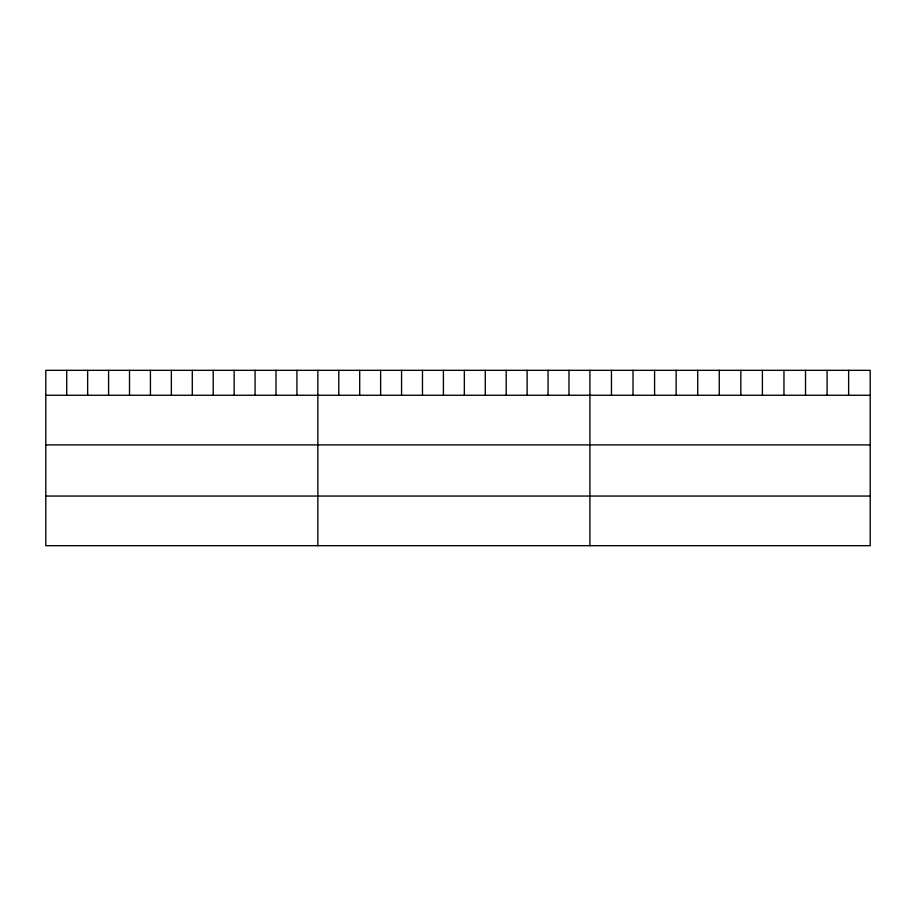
<?xml version="1.0" encoding="UTF-8"?>
<svg xmlns="http://www.w3.org/2000/svg" width="916" height="916" viewBox="0 0 916 916"><rect width="100%" height="100%" fill="white"/><g stroke="black" fill="none" stroke-linecap="round" stroke-linejoin="round"><path stroke-width="1.37" d="M870.2 395.265L870.2 545.673L45.8 545.673L45.8 370.327L870.2 370.327L870.2 395.265L45.8 395.265M45.8 444.901L870.2 444.901M45.8 496.048L870.2 496.048M848.64 370.327L848.64 395.265M827.079 370.327L827.079 395.265M805.519 370.327L805.519 395.265M783.959 370.327L783.959 395.265M762.398 370.327L762.398 395.265M740.838 370.327L740.838 395.265M719.266 370.327L719.266 395.265M697.706 370.327L697.706 395.265M676.145 370.327L676.145 395.265M654.585 370.327L654.585 395.265M633.025 370.327L633.025 395.265M611.464 370.327L611.464 395.265M589.904 370.327L589.904 545.673M568.973 370.327L568.973 395.265M548.054 370.327L548.054 395.265M527.124 370.327L527.124 395.265M506.193 370.327L506.193 395.265M485.274 370.327L485.274 395.265M464.343 370.327L464.343 395.265M443.413 370.327L443.413 395.265M422.482 370.327L422.482 395.265M401.563 370.327L401.563 395.265M380.632 370.327L380.632 395.265M359.702 370.327L359.702 395.265M338.783 370.327L338.783 395.265M317.852 370.327L317.852 545.673M296.921 370.327L296.921 395.265M276.002 370.327L276.002 395.265M255.072 370.327L255.072 395.265M234.141 370.327L234.141 395.265M213.222 370.327L213.222 395.265M192.291 370.327L192.291 395.265M171.361 370.327L171.361 395.265M150.43 370.327L150.43 395.265M129.511 370.327L129.511 395.265M108.58 370.327L108.58 395.265M87.65 370.327L87.65 395.265M66.731 370.327L66.731 395.265"/></g></svg>
